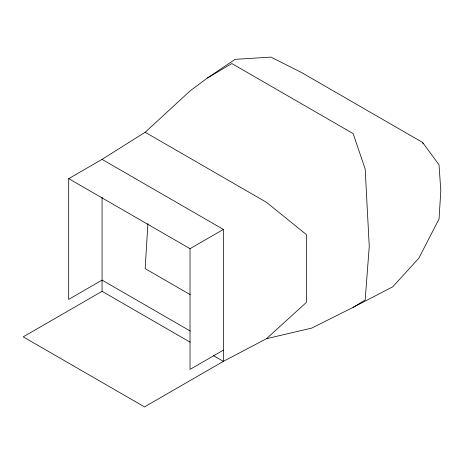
<?xml version="1.0" encoding="UTF-8"?>
<svg xmlns="http://www.w3.org/2000/svg" width="464" height="464" viewBox="0 0 464 464"><rect width="100%" height="100%" fill="white"/><g stroke="black" fill="none" stroke-linecap="round" stroke-linejoin="round"><path stroke-width="0.7" d="M147.9 223.532L145.168 268.644L190.194 294.64M190.234 331.023L102.057 280.117L68.695 299.379L68.695 178.64L102.057 159.378L145.168 132.275L190.373 90.66L207.46 77.969L235.068 59.357L270.947 57.107L301.281 72.401L422.6 142.442L439.043 164.842L440.8 190.878L439.043 218.95L418.841 258.181L392.782 286.787L353.145 307.354L311.692 328.106L266.487 338.691L223.381 361.363L144.524 406.893L23.2 336.852L102.057 291.322L190.234 342.229M266.487 338.691L306.362 302.418L306.362 234.581L266.487 202.321L145.168 132.275M353.145 307.354L365.174 300.051L369.251 246.43L365.174 169.029L353.145 133.591L231.826 63.545L207.46 77.969M68.695 178.64L190.02 248.681L223.381 229.419L223.381 361.363L213.376 355.586M223.381 350.158L190.02 369.419L190.02 248.681M102.057 159.378L223.381 229.419M422.6 142.442L423.11 143.788M102.057 197.246L102.057 291.322"/></g></svg>
